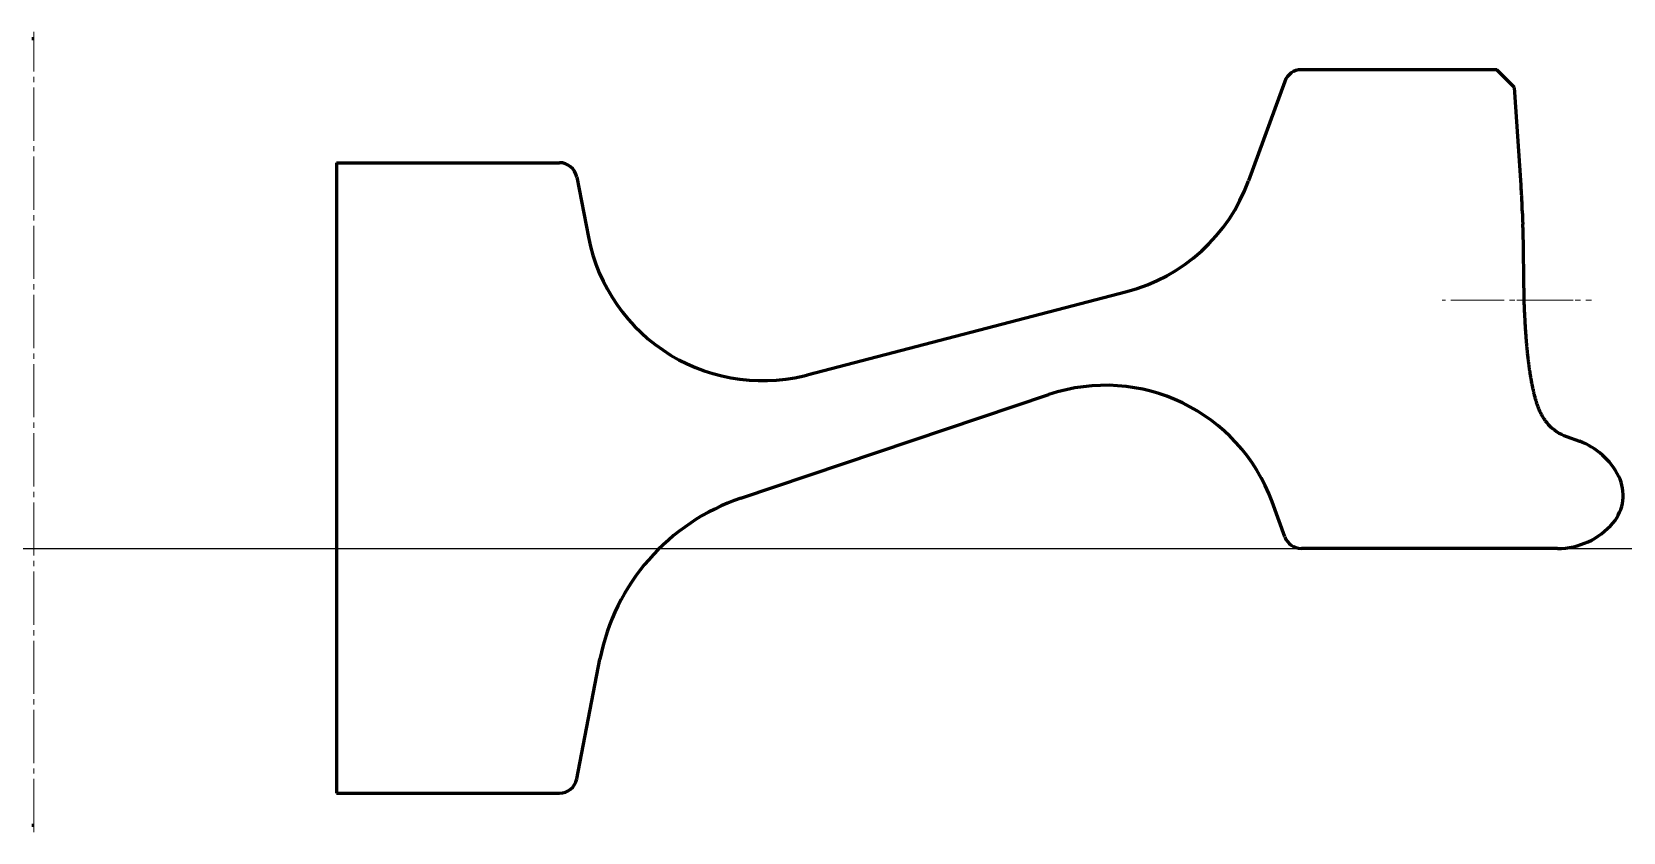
# Model space of a CAD drawing. Header units: millimetres. Extents: x -1 to 448, y -80 to 146.
import ezdxf

# ---------------------------------------------------------------- set-up
doc = ezdxf.new("R2010")
doc.units = ezdxf.units.MM
for name, pattern in [('K5LT32768', [0]), ('K5LT_AXLED', [19.5, 15, -1.5, 1.5, -1.5]), ('K5LT_BASIC', [0])]:
    doc.linetypes.add(name, pattern=pattern)

msp = doc.modelspace()

# ---------------------------------------------------------------- linework, layer by layer
at = {"color": 5, "linetype": 'K5LT_BASIC', "lineweight": 60, "true_color": 0x0000ff}
for p, q in [((0, 143.7), (-0.54, 143.7)), ((412.61, 135), (357.5, 135)), ((352.8, 131.71), (342.61, 103.72)), ((85.35, 108.8), (85.35, -69)), ((85.35, 108.8), (148.23, 108.8)), ((153.14, 104.75), (156.44, 87.78)), ((218.14, 48.94), (308.25, 72.44)), ((199.46, 14.19), (286.3, 43.4)), ((352.8, 3.29), (349.23, 13.11)), ((429.77, 0), (357.5, 0)), ((153.14, -64.95), (159.69, -31.23)), ((85.35, -69), (148.23, -69)), ((-0.54, -78), (0, -78))]:
    msp.add_line(p, q, dxfattribs=at)
at = {"color": 30, "linetype": 'K5LT_AXLED', "lineweight": 18, "true_color": 0xff8000}
for p, q in [((0, -80), (0, 145.7)), ((434.15, 70), (397.25, 70)), ((418.25, 70), (439.36, 70))]:
    msp.add_line(p, q, dxfattribs=at)
at = {"color": 7, "linetype": 'K5LT32768', "lineweight": 60}
for p, q in [((417.61, 130), (412.61, 135)), ((419.45, 102.5), (417.61, 130)), ((419.84, 94.5), (419.87, 93.5)), ((419.87, 93.5), (419.89, 92.5)), ((419.89, 92.5), (419.91, 91.5)), ((419.93, 90.5), (420.25, 70)), ((432.25, 31.57), (435.93, 30.24))]:
    msp.add_line(p, q, dxfattribs=at)
at = {"color": 9, "true_color": 0xdca5c1}
msp.add_xline((0, 0), (1, 0), dxfattribs=at)
at = {"color": 5, "linetype": 'K5LT_BASIC', "lineweight": 60, "true_color": 0x0000ff}
for centre, radius, start, end in [((357.5, 130), 5, 90, 160), ((148.23, 103.8), 5, 11, 90), ((295.63, 120.82), 50, 284.618, 340), ((205.52, 97.32), 50, 191, 286.5872), ((302.24, -3.99), 50, 20, 108.5925), ((218.59, -42.68), 60, 108.5925, 169), ((357.5, 5), 5, 200, 270), ((148.23, -64), 5, 270, 349)]:
    msp.add_arc(centre, radius, start, end, dxfattribs=at)
at = {"color": 7, "linetype": 'K5LT32768', "lineweight": 60}
for centre, radius, start, end in [((267.73, 92.04), 152.08, 3.5676, 3.9451), ((294.06, 93.22), 125.72, 3.3195, 3.7761), ((294.21, 92.98), 125.59, 2.9767, 3.4337), ((294.32, 92.48), 125.51, 2.7481, 3.2053), ((294.44, 92.24), 125.4, 2.4051, 2.8624), ((294.53, 91.74), 125.33, 2.1762, 2.6338), ((294.63, 91.49), 125.24, 1.8329, 2.2906), ((169.55, 86.74), 250.41, 1.7756, 2.0045), ((294.88, 88.75), 125.06, 0.8021, 1.2603), ((670.57, 78.26), 250.46, 181.8901, 182.119), ((670.68, 78.26), 250.57, 182.119, 182.3478), ((545.56, 72.76), 125.33, 182.1762, 182.6338), ((670.89, 77.77), 250.76, 182.4622, 182.6909), ((545.75, 71.77), 125.47, 182.6338, 183.091), ((671.19, 77.79), 251.05, 182.9196, 183.1481), ((545.96, 70.77), 125.63, 183.091, 183.5479), ((546.08, 70.28), 125.72, 183.3195, 183.7761), ((671.79, 78.33), 251.69, 183.719, 183.9472), ((546.38, 69.55), 125.97, 183.8902, 184.3462), ((672.29, 78.86), 252.23, 184.2892, 184.517), ((546.73, 68.82), 126.26, 184.4601, 184.9154), ((672.96, 79.93), 252.98, 184.9722, 185.1996), ((673.32, 80.46), 253.39, 185.3132, 185.5404), ((673.72, 81.01), 253.84, 185.6539, 185.8808), ((674.24, 82.07), 254.47, 186.1074, 186.3339), ((674.81, 83.15), 255.15, 186.5602, 186.7863), ((506.14, 63.08), 85.29, 186.7865, 187.4635), ((548.88, 68.55), 128.38, 187.407, 187.8573), ((506.86, 62.84), 85.98, 187.9137, 188.5871), ((507.26, 62.73), 86.36, 188.475, 189.1464), ((486.35, 59.3), 65.17, 189.0909, 189.9824), ((473.9, 56.85), 52.48, 189.7047, 190.8142), ((487.35, 59.22), 66.14, 190.648, 191.5308), ((487.96, 59.35), 66.76, 191.5308, 192.4081), ((488.74, 59.78), 67.61, 192.6266, 193.4965), ((476.32, 56.96), 54.88, 193.6594, 194.7364), ((468.22, 54.88), 46.52, 194.7906, 196.0684), ((457.85, 51.96), 35.74, 196.1759, 197.8523), ((447.32, 48.57), 24.69, 197.8576, 200.3137), ((443.69, 47.21), 20.8, 200.2692, 203.2348), ((440.09, 45.71), 16.91, 203.3931, 207.1415), ((437.99, 44.64), 14.55, 207.1626, 211.6834), ((437.03, 44.05), 13.42, 211.6713, 216.8385), ((436.86, 43.93), 13.21, 216.8578, 222.4938), ((436.7, 43.79), 13, 222.5398, 250), ((429.08, 11.44), 20, 26.41, 70), ((436.25, 15), 12, 319.6798, 26.41), ((429.77, 20.5), 20.5, 270, 319.6798)]:
    msp.add_arc(centre, radius, start, end, dxfattribs=at)

doc.saveas('drawing.dxf')
